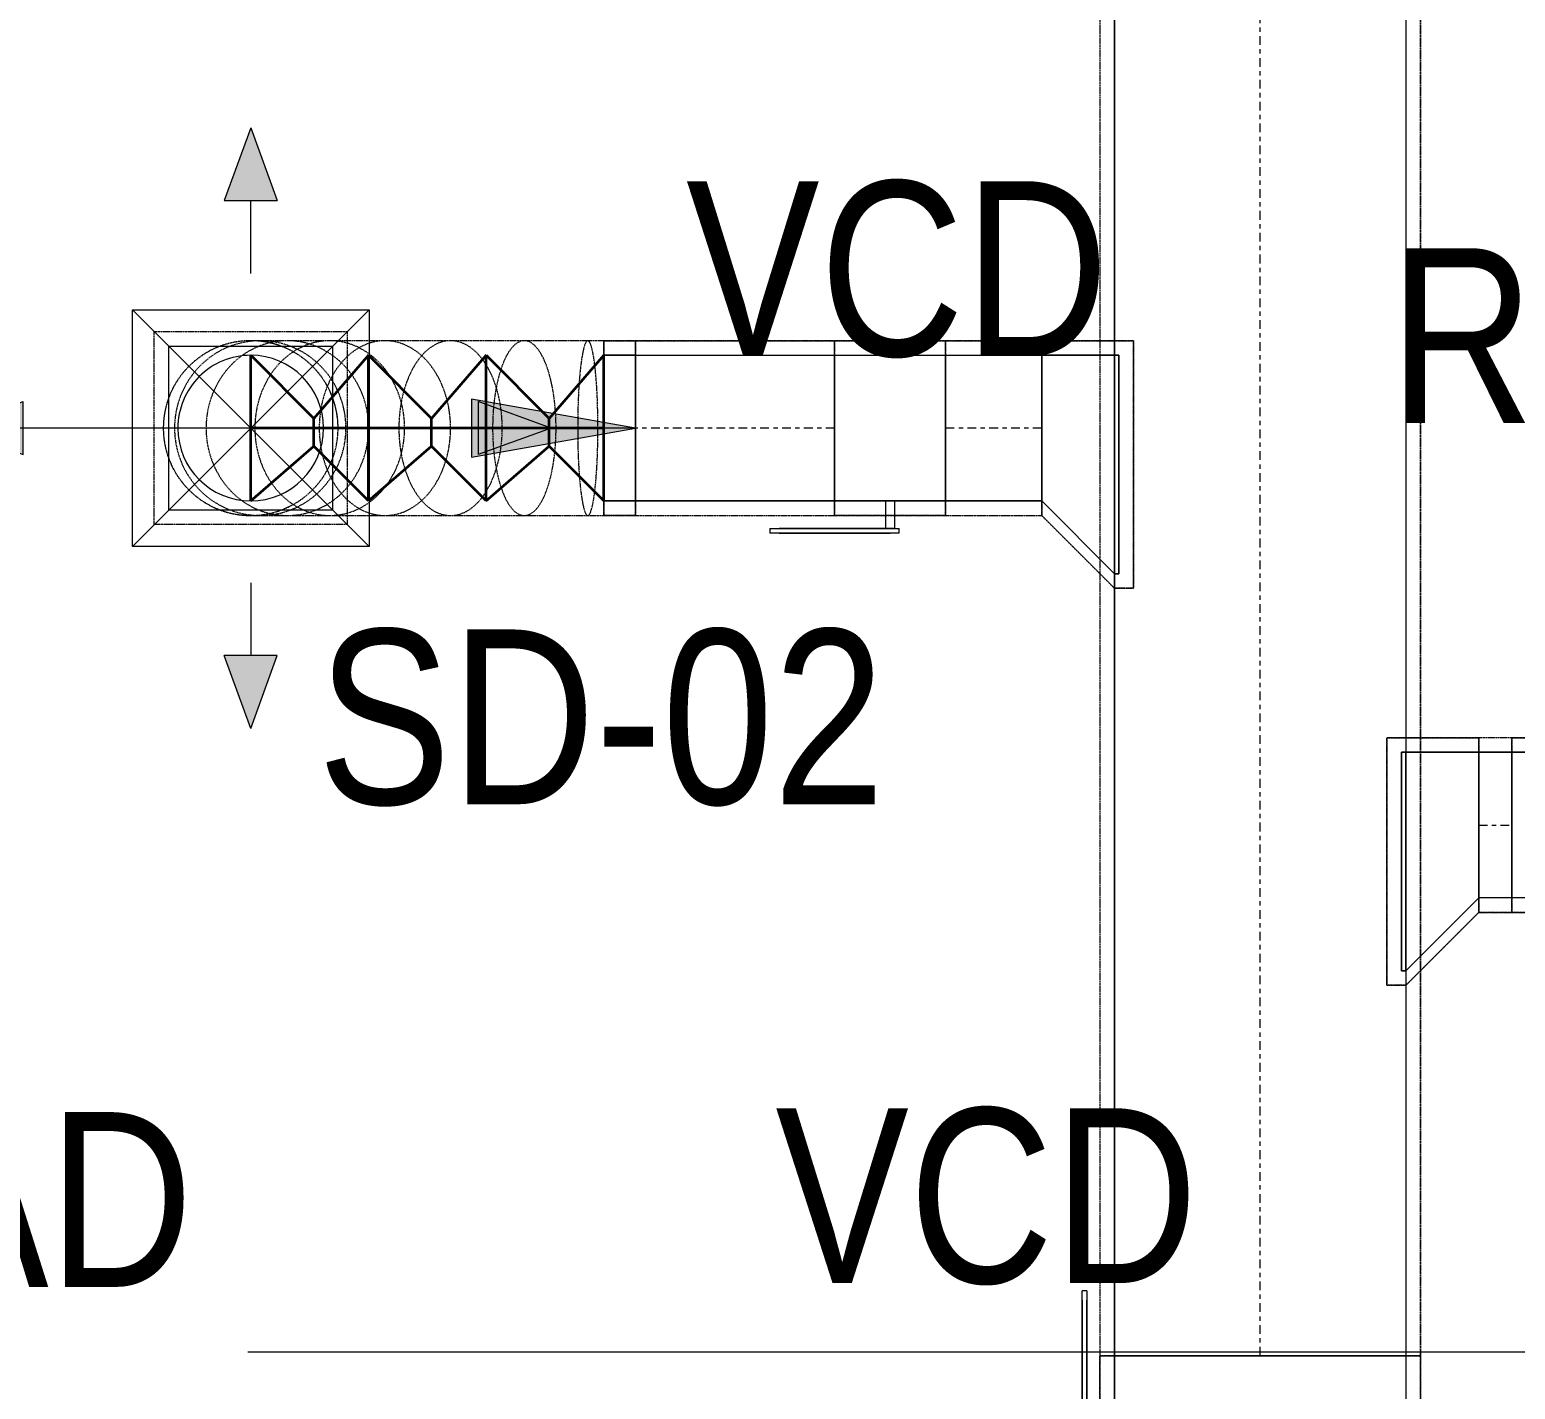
# Model space of a CAD drawing. Header units: inches. Extents: x -83664 to 20107, y -47222 to 19398.
# Drawn here: x -22907 to -20867, y -15362 to -13495 of the extents above; entities that cross this region are included whole.
import ezdxf

# ---------------------------------------------------------------- set-up
doc = ezdxf.new("R2010")
doc.units = ezdxf.units.IN
doc.header["$MEASUREMENT"] = 0
doc.linetypes.add('Center', pattern=[29.999999, 12, -6, 6, -6])
doc.linetypes.add('Hidden 0_50', pattern=[1.0584, 0.5292, -0.5292])
for name, color, linetype, lineweight in [('A-DETL-GENF', 7, 'Continuous', 9), ('G-ANNO-TEXT', 7, 'Continuous', 9), ('M-HVAC-CDFF', 7, 'Continuous', 9), ('M-HVAC-DUCT-CNTR', 7, 'Center', 9), ('M-HVAC-DUCT-IDEN', 7, 'Continuous', 18)]:
    doc.layers.add(name, color=color, linetype=linetype, lineweight=lineweight)
doc.layers.add('M-HVAC-DUCT', color=7, linetype='Continuous', lineweight=9, true_color=0xffe97f)
doc.layers.add('M-HVAC-DUCT-PATT', color=7, linetype='Continuous', lineweight=35, true_color=0x007f00)
doc.styles.add('Arial Narrow_21', font='ARIALN.TTF', dxfattribs={"height": 240})

# ---------------------------------------------------------------- blocks, each defined once
blk = doc.blocks.new('GCE-AT-Supply Air Rectangular Diffuser - 225x225-V55-FIRST FLOOR AC CONDITIONING LAYOUT - PART A')
at = {"layer": 'A-DETL-GENF', "true_color": 0xff7f00}
for points in [[(36.4, 312.5), (0, 412.5), (-36.4, 312.5)], [(-312.5, 36.4), (-412.5, 0), (-312.5, -36.4)], [(412.5, 0), (312.5, 36.4), (312.5, -36.4), (338.5, -26.9)], [(36.4, -312.5), (-36.4, -312.5), (0, -412.5)]]:
    blk.add_hatch(color=30, dxfattribs=at).paths.add_polyline_path(points)
at = {"layer": 'A-DETL-GENF', "color": 30, "true_color": 0xff7f00}
for p, q in [((0, 412.5), (-36.4, 312.5)), ((0, 412.5), (36.4, 312.5)), ((-36.4, 312.5), (36.4, 312.5)), ((0, 212.5), (0, 312.5)), ((-162.5, -162.5), (162.5, 162.5)), ((-162.5, 162.5), (162.5, -162.5)), ((-162.5, -162.5), (-162.5, 162.5)), ((-162.5, 162.5), (162.5, 162.5)), ((162.5, 162.5), (162.5, -162.5)), ((-412.5, 0), (-312.5, 36.4)), ((-312.5, -36.4), (-312.5, 36.4)), ((312.5, 36.4), (312.5, -36.4)), ((412.5, 0), (312.5, 36.4)), ((212.5, 0), (312.5, 0)), ((-412.5, 0), (-312.5, -36.4)), ((-212.5, 0), (-312.5, 0)), ((412.5, 0), (312.5, -36.4)), ((162.5, -162.5), (-162.5, -162.5)), ((0, -212.5), (0, -312.5)), ((36.4, -312.5), (-36.4, -312.5)), ((0, -412.5), (-36.4, -312.5)), ((0, -412.5), (36.4, -312.5))]:
    blk.add_line(p, q, dxfattribs=at)
blk = doc.blocks.new('M_Rec Tap - Beveled - Standard-7670352-FIRST FLOOR AC CONDITIONING LAYOUT - PART A')
at = {"layer": 'M-HVAC-DUCT', "color": 30, "true_color": 0xff7f00}
for p, q in [((0, 200), (-6.096, 200)), ((-6.096, -100), (-6.096, 200)), ((-6.096, 200), (-6.096, -100)), ((-6.096, 200), (0, 200)), ((100, 100), (0, 200)), ((100, 100), (0, 200)), ((100, 100), (100, -100)), ((100, -100), (100, 100)), ((-6.096, -100), (100, -100)), ((100, -100), (-6.096, -100))]:
    blk.add_line(p, q, dxfattribs=at)
blk = doc.blocks.new('M_Rec Tap - Beveled - Standard-7382275-FIRST FLOOR AC CONDITIONING LAYOUT - PART A')
at = {"layer": 'M-HVAC-DUCT', "color": 30, "true_color": 0xff7f00}
for p, q in [((100, 100), (-6.096, 100)), ((-6.096, 100), (100, 100)), ((-6.096, 100), (-6.096, -200)), ((-6.096, -200), (-6.096, 100)), ((100, 100), (100, -100)), ((100, -100), (100, 100)), ((0, -200), (100, -100)), ((0, -200), (100, -100)), ((-6.096, -200), (0, -200)), ((0, -200), (-6.096, -200))]:
    blk.add_line(p, q, dxfattribs=at)
blk = doc.blocks.new('M_Rec to Rnd Transition - Angle - 60 Degree-7670840-FIRST FLOOR AC CONDITIONING LAYOUT - PART A')
at = {"layer": 'M-HVAC-DUCT', "color": 30, "true_color": 0xff7f00}
for p, q in [((0, 100), (43.3, 100)), ((43.3, 100), (0, 100)), ((0, 100), (0, -100)), ((0, -100), (0, 100)), ((43.3, 0), (43.3, 100)), ((43.3, 0), (43.3, 100)), ((43.3, -100), (43.3, 0)), ((43.3, -100), (43.3, 0)), ((0, -100), (43.3, -100)), ((43.3, -100), (0, -100))]:
    blk.add_line(p, q, dxfattribs=at)
blk = doc.blocks.new('M_Rectangular to Round Transition - Angle - 45 Degree-7598641-FIRST FLOOR AC CONDITIONING LAYOUT - PART A')
at = {"layer": 'M-HVAC-DUCT', "color": 30, "true_color": 0xff7f00}
for p, q in [((98623.4, 55249.6), (98623.4, 55474.6)), ((98623.4, 55474.6), (98848.4, 55474.6)), ((98848.4, 55474.6), (98848.4, 55249.6)), ((98848.4, 55249.6), (98623.4, 55249.6))]:
    blk.add_line(p, q, dxfattribs=at)
for start, end in [(90, 180), (0, 90), (180, 270), (270, 0)]:
    blk.add_arc((98735.9, 55362.1), 100, start, end, dxfattribs=at)
blk = doc.blocks.new('TEMW-ME-DMP-Volume Control Damper - Standard-7399617-FIRST FLOOR AC CONDITIONING LAYOUT - PART A')
at = {"layer": 'M-HVAC-DUCT', "color": 30, "true_color": 0xff7f00}
for p, q in [((-165.1, 138.1), (-165.1, 144.4)), ((-152.4, 144.4), (-165.1, 144.4)), ((0, 144.4), (-152.4, 144.4)), ((-152.4, 144.4), (0, 144.4)), ((12.7, 144.4), (0, 144.4)), ((12.7, 144.4), (12.7, 138.1)), ((-165.1, 138.1), (-152.4, 138.1)), ((0, 138.1), (-152.4, 138.1)), ((-152.4, 138.1), (0, 138.1)), ((-6.3, 100), (-6.3, 138.1)), ((6.4, 138.1), (-6.3, 138.1)), ((6.4, 138.1), (-6.3, 138.1)), ((0, 138.1), (12.7, 138.1)), ((6.4, 138.1), (6.4, 100)), ((-76.2, 100), (-76.2, -100)), ((-76.2, -100), (-76.2, 100)), ((76.2, 100), (-76.2, 100)), ((-76.2, 100), (76.2, 100)), ((-76.2, 100), (76.2, 100)), ((-6.3, 100), (6.4, 100)), ((-6.3, 100), (6.4, 100)), ((76.2, 100), (76.2, -100)), ((76.2, -100), (76.2, 100)), ((-76.2, -100), (76.2, -100)), ((-76.2, -100), (76.2, -100)), ((-76.2, -100), (76.2, -100))]:
    blk.add_line(p, q, dxfattribs=at)
blk = doc.blocks.new('TEMW-ME-DMP-Volume Control Damper - Standard-V204-FIRST FLOOR AC CONDITIONING LAYOUT - PART A')
at = {"layer": 'M-HVAC-DUCT', "color": 30, "true_color": 0xff7f00}
for p, q in [((-165.1, 238.1), (-165.1, 244.45)), ((-152.4, 244.45), (-165.1, 244.45)), ((-165.1, 238.1), (-152.4, 238.1)), ((0, 244.45), (-152.4, 244.45)), ((-152.4, 244.45), (0, 244.45)), ((0, 238.1), (-152.4, 238.1)), ((-152.4, 238.1), (0, 238.1)), ((-6.35, 200), (-6.35, 238.1)), ((6.35, 238.1), (-6.35, 238.1)), ((6.35, 238.1), (-6.35, 238.1)), ((12.7, 244.45), (0, 244.45)), ((0, 238.1), (12.7, 238.1)), ((6.35, 238.1), (6.35, 200)), ((12.7, 244.45), (12.7, 238.1)), ((-76.2, 200), (-76.2, -200)), ((-76.2, -200), (-76.2, 200)), ((76.2, 200), (-76.2, 200)), ((-76.2, 200), (76.2, 200)), ((-76.2, 200), (76.2, 200)), ((-6.35, 200), (6.35, 200)), ((-6.35, 200), (6.35, 200)), ((76.2, 200), (76.2, -200)), ((76.2, -200), (76.2, 200)), ((-76.2, -200), (76.2, -200)), ((-76.2, -200), (76.2, -200)), ((-76.2, -200), (76.2, -200))]:
    blk.add_line(p, q, dxfattribs=at)
blk = doc.blocks.new('TEMW-SMBZ-HO-BM-HVAC-00002_rvt-1-FIRST FLOOR AC CONDITIONING LAYOUT - PART A')
at = {"layer": 'M-HVAC-DUCT', "color": 30, "linetype": 'Hidden 0_50', "true_color": 0xff7f00}
for p, q in [((130019.3, 87517.8), (130019.3, 83056.1)), ((130019.3, 87517.8), (130019.3, 83056.1)), ((130459.3, 83056.1), (130459.3, 87517.8)), ((130459.3, 87517.8), (130459.3, 83056.1)), ((128720.6, 84197.4), (128720.6, 84462.4)), ((128720.6, 84462.4), (128985.6, 84462.4)), ((128985.6, 84462.4), (128985.6, 84197.4)), ((128866.2, 84449.9), (128853.1, 84449.9)), ((128903.5, 84449.9), (128866.2, 84449.9)), ((128961.6, 84449.9), (128903.5, 84449.9)), ((129037.4, 84449.9), (128961.6, 84449.9)), ((129127.6, 84449.9), (129037.4, 84449.9)), ((129228.9, 84449.9), (129127.6, 84449.9)), ((129316, 84449.9), (129228.9, 84449.9)), ((129338.1, 84449.9), (129316, 84449.9)), ((129338.1, 84209.9), (129338.1, 84449.9)), ((129338.1, 84209.9), (129338.1, 84449.9)), ((129381.4, 84449.9), (129338.1, 84449.9)), ((129338.1, 84449.9), (129381.4, 84449.9)), ((129338.1, 84449.9), (129338.1, 84329.9)), ((129338.1, 84449.9), (129338.1, 84329.9)), ((129381.4, 84449.9), (129381.4, 84209.9)), ((129381.4, 84209.9), (129381.4, 84449.9)), ((129654.8, 84449.9), (129381.4, 84449.9)), ((129381.4, 84449.9), (129654.8, 84449.9)), ((129381.4, 84449.9), (129381.4, 84209.9)), ((129381.4, 84209.9), (129381.4, 84449.9)), ((129654.8, 84449.9), (129654.8, 84209.9)), ((129654.8, 84209.9), (129654.8, 84449.9)), ((129807.2, 84449.9), (129654.8, 84449.9)), ((129654.8, 84449.9), (129654.8, 84209.9)), ((129654.8, 84209.9), (129654.8, 84449.9)), ((129654.8, 84449.9), (129807.2, 84449.9)), ((129807.2, 84209.9), (129807.2, 84449.9)), ((129807.2, 84449.9), (129807.2, 84209.9)), ((129807.2, 84449.9), (129807.2, 84209.9)), ((129807.2, 84209.9), (129807.2, 84449.9)), ((129939.3, 84449.9), (129807.2, 84449.9)), ((129807.2, 84449.9), (129939.3, 84449.9)), ((129939.3, 84449.9), (130065.3, 84449.9)), ((129939.3, 84209.9), (129939.3, 84449.9)), ((129939.3, 84449.9), (129939.3, 84209.9)), ((130065.3, 84449.9), (129939.3, 84449.9)), ((129939.3, 84449.9), (129939.3, 84209.9)), ((129939.3, 84209.9), (129939.3, 84449.9)), ((130065.3, 84449.9), (130065.3, 84109.9)), ((130065.3, 84109.9), (130065.3, 84449.9)), ((129338.1, 84329.9), (129338.1, 84209.9)), ((129338.1, 84329.9), (129338.1, 84209.9)), ((128853.1, 84209.9), (128866.2, 84209.9)), ((128866.2, 84209.9), (128903.5, 84209.9)), ((128903.5, 84209.9), (128961.6, 84209.9)), ((128961.6, 84209.9), (129037.4, 84209.9)), ((129037.4, 84209.9), (129127.6, 84209.9)), ((129127.6, 84209.9), (129228.9, 84209.9)), ((129228.9, 84209.9), (129316, 84209.9)), ((129316, 84209.9), (129338.1, 84209.9)), ((129381.4, 84209.9), (129338.1, 84209.9)), ((129338.1, 84209.9), (129381.4, 84209.9)), ((129381.4, 84209.9), (129654.8, 84209.9)), ((129381.4, 84209.9), (129654.8, 84209.9)), ((129654.8, 84209.9), (129807.2, 84209.9)), ((129807.2, 84209.9), (129654.8, 84209.9)), ((129807.2, 84209.9), (129939.3, 84209.9)), ((129807.2, 84209.9), (129939.3, 84209.9)), ((130039.3, 84109.9), (129939.3, 84209.9)), ((129939.3, 84209.9), (130039.3, 84109.9)), ((128985.6, 84197.4), (128720.6, 84197.4)), ((130065.3, 84109.9), (130039.3, 84109.9)), ((130039.3, 84109.9), (130065.3, 84109.9)), ((130413.2, 83564.7), (130413.2, 83904.7)), ((130413.2, 83904.7), (130539.3, 83904.7)), ((130539.3, 83904.7), (130413.2, 83904.7)), ((130413.2, 83904.7), (130413.2, 83564.7)), ((130539.3, 83904.7), (130539.3, 83664.7)), ((130539.3, 83664.7), (130539.3, 83904.7)), ((130539.3, 83664.7), (130539.3, 83904.7)), ((130539.3, 83904.7), (130539.3, 83664.7)), ((130585, 83904.7), (130539.3, 83904.7)), ((130585, 83904.7), (130539.3, 83904.7)), ((130585, 83904.7), (130585, 83664.7)), ((130737.4, 83904.7), (130585, 83904.7)), ((130585, 83904.7), (130737.4, 83904.7)), ((130585, 83664.7), (130585, 83904.7)), ((130585, 83664.7), (130585, 83904.7)), ((130585, 83904.7), (130585, 83664.7)), ((130539.3, 83664.7), (130439.3, 83564.7)), ((130439.3, 83564.7), (130539.3, 83664.7)), ((130539.3, 83664.7), (130585, 83664.7)), ((130585, 83664.7), (130539.3, 83664.7)), ((130585, 83664.7), (130737.4, 83664.7)), ((130737.4, 83664.7), (130585, 83664.7)), ((130439.3, 83564.7), (130413.2, 83564.7)), ((130413.2, 83564.7), (130439.3, 83564.7)), ((130459.3, 83056.1), (130019.3, 83056.1)), ((130019.3, 83056.1), (130459.3, 83056.1)), ((130459.3, 83056.1), (130019.3, 83056.1)), ((130019.3, 83056.1), (130019.3, 82903.7)), ((130019.3, 82903.7), (130019.3, 83056.1)), ((130019.3, 83056.1), (130459.3, 83056.1)), ((130459.3, 82903.7), (130459.3, 83056.1)), ((130459.3, 83056.1), (130459.3, 82903.7))]:
    blk.add_line(p, q, dxfattribs=at)
at = {"layer": 'M-HVAC-DUCT', "color": 30, "true_color": 0xff7f00}
for p, q in [((130039.3, 83056.1), (130039.3, 87517.8)), ((130039.3, 87517.8), (130039.3, 83056.1)), ((130439.3, 87517.8), (130439.3, 83056.1)), ((130439.3, 87517.8), (130439.3, 83056.1)), ((129381.4, 84229.9), (129381.4, 84429.9)), ((129381.4, 84429.9), (129381.4, 84229.9)), ((129381.4, 84429.9), (129654.8, 84429.9)), ((129381.4, 84429.9), (129654.8, 84429.9)), ((129654.8, 84229.9), (129654.8, 84429.9)), ((129654.8, 84429.9), (129654.8, 84229.9)), ((129807.2, 84229.9), (129807.2, 84429.9)), ((129807.2, 84429.9), (129807.2, 84229.9)), ((129807.2, 84429.9), (129939.3, 84429.9)), ((129807.2, 84429.9), (129939.3, 84429.9)), ((129939.3, 84229.9), (129939.3, 84429.9)), ((129939.3, 84429.9), (129939.3, 84229.9)), ((130039.3, 84429.9), (130039.3, 84129.9)), ((130039.3, 84429.9), (130045.3, 84429.9)), ((130045.3, 84429.9), (130039.3, 84429.9)), ((130039.3, 84429.9), (130039.3, 84129.9)), ((130045.3, 84429.9), (130045.3, 84129.9)), ((130045.3, 84429.9), (130045.3, 84129.9)), ((129654.8, 84229.9), (129381.4, 84229.9)), ((129381.4, 84229.9), (129654.8, 84229.9)), ((129939.3, 84229.9), (129807.2, 84229.9)), ((129807.2, 84229.9), (129939.3, 84229.9)), ((130045.3, 84129.9), (130039.3, 84129.9)), ((130039.3, 84129.9), (130045.3, 84129.9)), ((130433.2, 83884.7), (130439.3, 83884.7)), ((130439.3, 83884.7), (130433.2, 83884.7)), ((130433.2, 83584.7), (130433.2, 83884.7)), ((130433.2, 83884.7), (130433.2, 83584.7)), ((130439.3, 83584.7), (130439.3, 83884.7)), ((130439.3, 83584.7), (130439.3, 83884.7)), ((130539.3, 83884.7), (130539.3, 83684.7)), ((130539.3, 83684.7), (130539.3, 83884.7)), ((130539.3, 83884.7), (130585, 83884.7)), ((130585, 83884.7), (130539.3, 83884.7)), ((130585, 83884.7), (130585, 83684.7)), ((130585, 83684.7), (130585, 83884.7)), ((130585, 83684.7), (130539.3, 83684.7)), ((130585, 83684.7), (130539.3, 83684.7)), ((130439.3, 83584.7), (130433.2, 83584.7)), ((130433.2, 83584.7), (130439.3, 83584.7)), ((130039.3, 83056.1), (130439.3, 83056.1)), ((130439.3, 83056.1), (130039.3, 83056.1))]:
    blk.add_line(p, q, dxfattribs=at)
at = {"layer": 'M-HVAC-DUCT', "color": 30, "linetype": 'Hidden 0_50', "true_color": 0xff7f00}
for start, end in [(90, 270), (90, 180), (270, 90), (0, 90), (180, 270), (270, 0)]:
    blk.add_arc((128853.1, 84329.9), 120, start, end, dxfattribs=at)
for points in [[(128853.1, 84449.9), (128842.6, 84449.9), (128821.7, 84447.1), (128792.4, 84435), (128767.3, 84415.7), (128748, 84390.5), (128735.9, 84361.3), (128731.7, 84329.9), (128735.9, 84298.4), (128748, 84269.2), (128767.3, 84244), (128792.4, 84224.7), (128821.7, 84212.6), (128842.6, 84209.9), (128853.1, 84209.9)], [(128866.2, 84449.9), (128856, 84449.9), (128835.4, 84447.1), (128806.7, 84435), (128782, 84415.7), (128763.1, 84390.5), (128751.2, 84361.3), (128747.2, 84329.9), (128751.2, 84298.4), (128763.1, 84269.2), (128782, 84244), (128806.7, 84224.7), (128835.4, 84212.6), (128856, 84209.9), (128866.2, 84209.9)], [(128903.5, 84449.9), (128893.7, 84449.9), (128874.3, 84447.1), (128847, 84435), (128823.6, 84415.7), (128805.7, 84390.5), (128794.4, 84361.3), (128790.5, 84329.9), (128794.4, 84298.4), (128805.7, 84269.2), (128823.6, 84244), (128847, 84224.7), (128874.3, 84212.6), (128893.7, 84209.9), (128903.5, 84209.9)], [(128853.1, 84209.9), (128863.6, 84209.9), (128884.5, 84212.6), (128913.8, 84224.7), (128938.9, 84244), (128958.2, 84269.2), (128970.3, 84298.4), (128974.5, 84329.9), (128970.3, 84361.3), (128958.2, 84390.5), (128938.9, 84415.7), (128913.8, 84435), (128884.5, 84447.1), (128863.6, 84449.9), (128853.1, 84449.9)], [(128961.6, 84449.9), (128952.6, 84449.9), (128934.7, 84447.1), (128909.6, 84435), (128888.1, 84415.7), (128871.6, 84390.5), (128861.2, 84361.3), (128857.6, 84329.9), (128861.2, 84298.4), (128871.6, 84269.2), (128888.1, 84244), (128909.6, 84224.7), (128934.7, 84212.6), (128952.6, 84209.9), (128961.6, 84209.9)], [(128866.2, 84209.9), (128876.5, 84209.9), (128897.1, 84212.6), (128925.8, 84224.7), (128950.4, 84244), (128969.4, 84269.2), (128981.2, 84298.4), (128985.3, 84329.9), (128981.2, 84361.3), (128969.4, 84390.5), (128950.4, 84415.7), (128925.8, 84435), (128897.1, 84447.1), (128876.5, 84449.9), (128866.2, 84449.9)], [(128903.5, 84209.9), (128913.3, 84209.9), (128932.7, 84212.6), (128960, 84224.7), (128983.4, 84244), (129001.3, 84269.2), (129012.6, 84298.4), (129016.5, 84329.9), (129012.6, 84361.3), (129001.3, 84390.5), (128983.4, 84415.7), (128960, 84435), (128932.7, 84447.1), (128913.3, 84449.9), (128903.5, 84449.9)], [(129037.4, 84449.9), (129029.5, 84449.9), (129013.8, 84447.1), (128991.8, 84435), (128972.9, 84415.7), (128958.4, 84390.5), (128949.3, 84361.3), (128946.2, 84329.9), (128949.3, 84298.4), (128958.4, 84269.2), (128972.9, 84244), (128991.8, 84224.7), (129013.8, 84212.6), (129029.5, 84209.9), (129037.4, 84209.9)], [(128961.6, 84209.9), (128970.6, 84209.9), (128988.5, 84212.6), (129013.6, 84224.7), (129035.2, 84244), (129051.7, 84269.2), (129062.1, 84298.4), (129065.6, 84329.9), (129062.1, 84361.3), (129051.7, 84390.5), (129035.2, 84415.7), (129013.6, 84435), (128988.5, 84447.1), (128970.6, 84449.9), (128961.6, 84449.9)], [(129037.4, 84209.9), (129045.3, 84209.9), (129061, 84212.6), (129083, 84224.7), (129101.9, 84244), (129116.4, 84269.2), (129125.5, 84298.4), (129128.6, 84329.9), (129125.5, 84361.3), (129116.4, 84390.5), (129101.9, 84415.7), (129083, 84435), (129061, 84447.1), (129045.3, 84449.9), (129037.4, 84449.9)], [(129127.6, 84449.9), (129121.3, 84449.9), (129109, 84447.1), (129091.6, 84435), (129076.8, 84415.7), (129065.4, 84390.5), (129058.2, 84361.3), (129055.8, 84329.9), (129058.2, 84298.4), (129065.4, 84269.2), (129076.8, 84244), (129091.6, 84224.7), (129109, 84212.6), (129121.3, 84209.9), (129127.6, 84209.9)], [(129127.6, 84209.9), (129133.8, 84209.9), (129146.1, 84212.6), (129163.5, 84224.7), (129178.3, 84244), (129189.7, 84269.2), (129196.9, 84298.4), (129199.3, 84329.9), (129196.9, 84361.3), (129189.7, 84390.5), (129178.3, 84415.7), (129163.5, 84435), (129146.1, 84447.1), (129133.8, 84449.9), (129127.6, 84449.9)], [(129228.9, 84449.9), (129225, 84449.9), (129217.5, 84447.1), (129206.8, 84435), (129197.7, 84415.7), (129190.7, 84390.5), (129186.3, 84361.3), (129184.8, 84329.9), (129186.3, 84298.4), (129190.7, 84269.2), (129197.7, 84244), (129206.8, 84224.7), (129217.5, 84212.6), (129225, 84209.9), (129228.9, 84209.9)], [(129228.9, 84209.9), (129232.7, 84209.9), (129240.3, 84212.6), (129250.9, 84224.7), (129260, 84244), (129267, 84269.2), (129271.4, 84298.4), (129272.9, 84329.9), (129271.4, 84361.3), (129267, 84390.5), (129260, 84415.7), (129250.9, 84435), (129240.3, 84447.1), (129232.7, 84449.9), (129228.9, 84449.9)], [(129316, 84449.9), (129314.8, 84449.9), (129312.4, 84447.1), (129309, 84435), (129306.1, 84415.7), (129303.8, 84390.5), (129302.4, 84361.3), (129302, 84329.9), (129302.4, 84298.4), (129303.8, 84269.2), (129306.1, 84244), (129309, 84224.7), (129312.4, 84212.6), (129314.8, 84209.9), (129316, 84209.9)], [(129316, 84209.9), (129317.2, 84209.9), (129319.6, 84212.6), (129323, 84224.7), (129325.9, 84244), (129328.2, 84269.2), (129329.6, 84298.4), (129330, 84329.9), (129329.6, 84361.3), (129328.2, 84390.5), (129325.9, 84415.7), (129323, 84435), (129319.6, 84447.1), (129317.2, 84449.9), (129316, 84449.9)]]:
    blk.add_open_spline(points, degree=3, dxfattribs=at)
at = {"layer": 'M-HVAC-DUCT-CNTR', "color": 30, "true_color": 0xff7f00}
for p, q in [((130239.3, 83056.1), (130239.3, 87517.8)), ((129654.8, 84329.9), (129381.4, 84329.9)), ((129939.3, 84329.9), (129807.2, 84329.9)), ((130539.3, 83784.7), (130585, 83784.7))]:
    blk.add_line(p, q, dxfattribs=at)
at = {"layer": 'M-HVAC-DUCT-CNTR', "color": 30, "linetype": 'Continuous', "lineweight": 35, "true_color": 0xff7f00}
blk.add_open_spline([(129338.1, 84329.9), (129076.5, 84329.9), (128853.1, 84329.9), (128853.1, 84329.9)], degree=3, dxfattribs=at)
at = {"layer": 'M-HVAC-DUCT-PATT', "color": 30, "true_color": 0xff7f00}
for p, q in [((128853.1, 84229.9), (128853.1, 84429.9)), ((128853.1, 84429.9), (128939.8, 84343.2)), ((129014.8, 84429.9), (128939.8, 84343.2)), ((129014.8, 84229.9), (129014.8, 84429.9)), ((129014.8, 84229.9), (129014.8, 84429.9)), ((129014.8, 84429.9), (129101.4, 84343.2)), ((129176.4, 84429.9), (129101.4, 84343.2)), ((129176.4, 84229.9), (129176.4, 84429.9)), ((129176.4, 84229.9), (129176.4, 84429.9)), ((129176.4, 84429.9), (129263.1, 84343.2)), ((129338.1, 84429.9), (129263.1, 84343.2)), ((129338.1, 84229.9), (129338.1, 84429.9)), ((129338.1, 84229.9), (129338.1, 84429.9)), ((128939.8, 84304.9), (128939.8, 84343.2)), ((129101.4, 84304.9), (129101.4, 84343.2)), ((129263.1, 84304.9), (129263.1, 84343.2)), ((128853.1, 84229.9), (128939.8, 84304.9)), ((129014.8, 84229.9), (128939.8, 84304.9)), ((129014.8, 84229.9), (129101.4, 84304.9)), ((129176.4, 84229.9), (129101.4, 84304.9)), ((129176.4, 84229.9), (129263.1, 84304.9)), ((129338.1, 84229.9), (129263.1, 84304.9))]:
    blk.add_line(p, q, dxfattribs=at)
at = {"layer": 'M-HVAC-CDFF', "color": 6, "linetype": 'Hidden 0_50', "lineweight": 9, "true_color": 0xff00ff}
blk.add_blockref('GCE-AT-Supply Air Rectangular Diffuser - 225x225-V55-FIRST FLOOR AC CONDITIONING LAYOUT - PART A', (128853.1, 84329.9), dxfattribs=at)
at = {"layer": 'M-HVAC-DUCT', "color": 6, "linetype": 'Hidden 0_50', "lineweight": 9, "true_color": 0xff00ff, "rotation": 180}
for name, p in [('M_Rectangular to Round Transition - Angle - 45 Degree-7598641-FIRST FLOOR AC CONDITIONING LAYOUT - PART A', (227589, 139692)), ('M_Rec to Rnd Transition - Angle - 60 Degree-7670840-FIRST FLOOR AC CONDITIONING LAYOUT - PART A', (129381.4, 84329.9))]:
    blk.add_blockref(name, p, dxfattribs=at)
at = {"layer": 'M-HVAC-DUCT', "color": 6, "linetype": 'Hidden 0_50', "lineweight": 9, "true_color": 0xff00ff, "extrusion": (0, 0, -1)}
for name, p, rotation in [('TEMW-ME-DMP-Volume Control Damper - Standard-7399617-FIRST FLOOR AC CONDITIONING LAYOUT - PART A', (-129731, 84329.9), 180), ('M_Rec Tap - Beveled - Standard-7670352-FIRST FLOOR AC CONDITIONING LAYOUT - PART A', (-130439.3, 83784.7), 180), ('TEMW-ME-DMP-Volume Control Damper - Standard-V204-FIRST FLOOR AC CONDITIONING LAYOUT - PART A', (-130239.3, 82979.9), 270)]:
    blk.add_blockref(name, p, dxfattribs=dict(at, rotation=rotation))
for name, p in [('M_Rec Tap - Beveled - Standard-7382275-FIRST FLOOR AC CONDITIONING LAYOUT - PART A', (-130039.3, 84329.9)), ('TEMW-ME-DMP-Volume Control Damper - Standard-7399617-FIRST FLOOR AC CONDITIONING LAYOUT - PART A', (-130661.2, 83784.7))]:
    blk.add_blockref(name, p, dxfattribs=at)
blk = doc.blocks.new('TEMW-SMBZ-HO-BM-HVAC-00002_rvt-2-FIRST FLOOR AC CONDITIONING LAYOUT - PART A')
at = {"layer": 'M-HVAC-DUCT', "color": 30, "linetype": 'Hidden 0_50', "true_color": 0xff7f00}
for p, q in [((130019.3, 87517.8), (130019.3, 83056.1)), ((130019.3, 87517.8), (130019.3, 83056.1)), ((130459.3, 83056.1), (130459.3, 87517.8)), ((130459.3, 87517.8), (130459.3, 83056.1)), ((128720.6, 84197.4), (128720.6, 84462.4)), ((128720.6, 84462.4), (128985.6, 84462.4)), ((128985.6, 84462.4), (128985.6, 84197.4)), ((128866.2, 84449.9), (128853.1, 84449.9)), ((128903.5, 84449.9), (128866.2, 84449.9)), ((128961.6, 84449.9), (128903.5, 84449.9)), ((129037.4, 84449.9), (128961.6, 84449.9)), ((129127.6, 84449.9), (129037.4, 84449.9)), ((129228.9, 84449.9), (129127.6, 84449.9)), ((129316, 84449.9), (129228.9, 84449.9)), ((129338.1, 84449.9), (129316, 84449.9)), ((129338.1, 84209.9), (129338.1, 84449.9)), ((129338.1, 84209.9), (129338.1, 84449.9)), ((129381.4, 84449.9), (129338.1, 84449.9)), ((129338.1, 84449.9), (129381.4, 84449.9)), ((129338.1, 84449.9), (129338.1, 84329.9)), ((129338.1, 84449.9), (129338.1, 84329.9)), ((129381.4, 84449.9), (129381.4, 84209.9)), ((129381.4, 84209.9), (129381.4, 84449.9)), ((129654.8, 84449.9), (129381.4, 84449.9)), ((129381.4, 84449.9), (129654.8, 84449.9)), ((129381.4, 84449.9), (129381.4, 84209.9)), ((129381.4, 84209.9), (129381.4, 84449.9)), ((129654.8, 84449.9), (129654.8, 84209.9)), ((129654.8, 84209.9), (129654.8, 84449.9)), ((129807.2, 84449.9), (129654.8, 84449.9)), ((129654.8, 84449.9), (129654.8, 84209.9)), ((129654.8, 84209.9), (129654.8, 84449.9)), ((129654.8, 84449.9), (129807.2, 84449.9)), ((129807.2, 84209.9), (129807.2, 84449.9)), ((129807.2, 84449.9), (129807.2, 84209.9)), ((129807.2, 84449.9), (129807.2, 84209.9)), ((129807.2, 84209.9), (129807.2, 84449.9)), ((129939.3, 84449.9), (129807.2, 84449.9)), ((129807.2, 84449.9), (129939.3, 84449.9)), ((129939.3, 84449.9), (130065.3, 84449.9)), ((129939.3, 84209.9), (129939.3, 84449.9)), ((129939.3, 84449.9), (129939.3, 84209.9)), ((130065.3, 84449.9), (129939.3, 84449.9)), ((129939.3, 84449.9), (129939.3, 84209.9)), ((129939.3, 84209.9), (129939.3, 84449.9)), ((130065.3, 84449.9), (130065.3, 84109.9)), ((130065.3, 84109.9), (130065.3, 84449.9)), ((129338.1, 84329.9), (129338.1, 84209.9)), ((129338.1, 84329.9), (129338.1, 84209.9)), ((128853.1, 84209.9), (128866.2, 84209.9)), ((128866.2, 84209.9), (128903.5, 84209.9)), ((128903.5, 84209.9), (128961.6, 84209.9)), ((128961.6, 84209.9), (129037.4, 84209.9)), ((129037.4, 84209.9), (129127.6, 84209.9)), ((129127.6, 84209.9), (129228.9, 84209.9)), ((129228.9, 84209.9), (129316, 84209.9)), ((129316, 84209.9), (129338.1, 84209.9)), ((129381.4, 84209.9), (129338.1, 84209.9)), ((129338.1, 84209.9), (129381.4, 84209.9)), ((129381.4, 84209.9), (129654.8, 84209.9)), ((129381.4, 84209.9), (129654.8, 84209.9)), ((129654.8, 84209.9), (129807.2, 84209.9)), ((129807.2, 84209.9), (129654.8, 84209.9)), ((129807.2, 84209.9), (129939.3, 84209.9)), ((129807.2, 84209.9), (129939.3, 84209.9)), ((130039.3, 84109.9), (129939.3, 84209.9)), ((129939.3, 84209.9), (130039.3, 84109.9)), ((128985.6, 84197.4), (128720.6, 84197.4)), ((130065.3, 84109.9), (130039.3, 84109.9)), ((130039.3, 84109.9), (130065.3, 84109.9)), ((130413.2, 83564.7), (130413.2, 83904.7)), ((130413.2, 83904.7), (130539.3, 83904.7)), ((130539.3, 83904.7), (130413.2, 83904.7)), ((130413.2, 83904.7), (130413.2, 83564.7)), ((130539.3, 83904.7), (130539.3, 83664.7)), ((130539.3, 83664.7), (130539.3, 83904.7)), ((130539.3, 83664.7), (130539.3, 83904.7)), ((130539.3, 83904.7), (130539.3, 83664.7)), ((130585, 83904.7), (130539.3, 83904.7)), ((130585, 83904.7), (130539.3, 83904.7)), ((130585, 83904.7), (130585, 83664.7)), ((130737.4, 83904.7), (130585, 83904.7)), ((130585, 83904.7), (130737.4, 83904.7)), ((130585, 83664.7), (130585, 83904.7)), ((130585, 83664.7), (130585, 83904.7)), ((130585, 83904.7), (130585, 83664.7)), ((130539.3, 83664.7), (130439.3, 83564.7)), ((130439.3, 83564.7), (130539.3, 83664.7)), ((130539.3, 83664.7), (130585, 83664.7)), ((130585, 83664.7), (130539.3, 83664.7)), ((130585, 83664.7), (130737.4, 83664.7)), ((130737.4, 83664.7), (130585, 83664.7)), ((130439.3, 83564.7), (130413.2, 83564.7)), ((130413.2, 83564.7), (130439.3, 83564.7)), ((130459.3, 83056.1), (130019.3, 83056.1)), ((130019.3, 83056.1), (130459.3, 83056.1)), ((130459.3, 83056.1), (130019.3, 83056.1)), ((130019.3, 83056.1), (130019.3, 82903.7)), ((130019.3, 82903.7), (130019.3, 83056.1)), ((130019.3, 83056.1), (130459.3, 83056.1)), ((130459.3, 82903.7), (130459.3, 83056.1)), ((130459.3, 83056.1), (130459.3, 82903.7))]:
    blk.add_line(p, q, dxfattribs=at)
at = {"layer": 'M-HVAC-DUCT', "color": 30, "true_color": 0xff7f00}
for p, q in [((130039.3, 83056.1), (130039.3, 87517.8)), ((130039.3, 87517.8), (130039.3, 83056.1)), ((130439.3, 87517.8), (130439.3, 83056.1)), ((130439.3, 87517.8), (130439.3, 83056.1)), ((129381.4, 84229.9), (129381.4, 84429.9)), ((129381.4, 84429.9), (129381.4, 84229.9)), ((129381.4, 84429.9), (129654.8, 84429.9)), ((129381.4, 84429.9), (129654.8, 84429.9)), ((129654.8, 84229.9), (129654.8, 84429.9)), ((129654.8, 84429.9), (129654.8, 84229.9)), ((129807.2, 84229.9), (129807.2, 84429.9)), ((129807.2, 84429.9), (129807.2, 84229.9)), ((129807.2, 84429.9), (129939.3, 84429.9)), ((129807.2, 84429.9), (129939.3, 84429.9)), ((129939.3, 84229.9), (129939.3, 84429.9)), ((129939.3, 84429.9), (129939.3, 84229.9)), ((130039.3, 84429.9), (130039.3, 84129.9)), ((130039.3, 84429.9), (130045.3, 84429.9)), ((130045.3, 84429.9), (130039.3, 84429.9)), ((130039.3, 84429.9), (130039.3, 84129.9)), ((130045.3, 84429.9), (130045.3, 84129.9)), ((130045.3, 84429.9), (130045.3, 84129.9)), ((129654.8, 84229.9), (129381.4, 84229.9)), ((129381.4, 84229.9), (129654.8, 84229.9)), ((129939.3, 84229.9), (129807.2, 84229.9)), ((129807.2, 84229.9), (129939.3, 84229.9)), ((130045.3, 84129.9), (130039.3, 84129.9)), ((130039.3, 84129.9), (130045.3, 84129.9)), ((130433.2, 83884.7), (130439.3, 83884.7)), ((130439.3, 83884.7), (130433.2, 83884.7)), ((130433.2, 83584.7), (130433.2, 83884.7)), ((130433.2, 83884.7), (130433.2, 83584.7)), ((130439.3, 83584.7), (130439.3, 83884.7)), ((130439.3, 83584.7), (130439.3, 83884.7)), ((130539.3, 83884.7), (130539.3, 83684.7)), ((130539.3, 83684.7), (130539.3, 83884.7)), ((130539.3, 83884.7), (130585, 83884.7)), ((130585, 83884.7), (130539.3, 83884.7)), ((130585, 83884.7), (130585, 83684.7)), ((130585, 83684.7), (130585, 83884.7)), ((130585, 83684.7), (130539.3, 83684.7)), ((130585, 83684.7), (130539.3, 83684.7)), ((130439.3, 83584.7), (130433.2, 83584.7)), ((130433.2, 83584.7), (130439.3, 83584.7)), ((130039.3, 83056.1), (130439.3, 83056.1)), ((130439.3, 83056.1), (130039.3, 83056.1))]:
    blk.add_line(p, q, dxfattribs=at)
at = {"layer": 'M-HVAC-DUCT', "color": 30, "linetype": 'Hidden 0_50', "true_color": 0xff7f00}
for start, end in [(90, 270), (90, 180), (270, 90), (0, 90), (180, 270), (270, 0)]:
    blk.add_arc((128853.1, 84329.9), 120, start, end, dxfattribs=at)
for points in [[(128853.1, 84449.9), (128842.6, 84449.9), (128821.7, 84447.1), (128792.4, 84435), (128767.3, 84415.7), (128748, 84390.5), (128735.9, 84361.3), (128731.7, 84329.9), (128735.9, 84298.4), (128748, 84269.2), (128767.3, 84244), (128792.4, 84224.7), (128821.7, 84212.6), (128842.6, 84209.9), (128853.1, 84209.9)], [(128866.2, 84449.9), (128856, 84449.9), (128835.4, 84447.1), (128806.7, 84435), (128782, 84415.7), (128763.1, 84390.5), (128751.2, 84361.3), (128747.2, 84329.9), (128751.2, 84298.4), (128763.1, 84269.2), (128782, 84244), (128806.7, 84224.7), (128835.4, 84212.6), (128856, 84209.9), (128866.2, 84209.9)], [(128903.5, 84449.9), (128893.7, 84449.9), (128874.3, 84447.1), (128847, 84435), (128823.6, 84415.7), (128805.7, 84390.5), (128794.4, 84361.3), (128790.5, 84329.9), (128794.4, 84298.4), (128805.7, 84269.2), (128823.6, 84244), (128847, 84224.7), (128874.3, 84212.6), (128893.7, 84209.9), (128903.5, 84209.9)], [(128853.1, 84209.9), (128863.6, 84209.9), (128884.5, 84212.6), (128913.8, 84224.7), (128938.9, 84244), (128958.2, 84269.2), (128970.3, 84298.4), (128974.5, 84329.9), (128970.3, 84361.3), (128958.2, 84390.5), (128938.9, 84415.7), (128913.8, 84435), (128884.5, 84447.1), (128863.6, 84449.9), (128853.1, 84449.9)], [(128961.6, 84449.9), (128952.6, 84449.9), (128934.7, 84447.1), (128909.6, 84435), (128888.1, 84415.7), (128871.6, 84390.5), (128861.2, 84361.3), (128857.6, 84329.9), (128861.2, 84298.4), (128871.6, 84269.2), (128888.1, 84244), (128909.6, 84224.7), (128934.7, 84212.6), (128952.6, 84209.9), (128961.6, 84209.9)], [(128866.2, 84209.9), (128876.5, 84209.9), (128897.1, 84212.6), (128925.8, 84224.7), (128950.4, 84244), (128969.4, 84269.2), (128981.2, 84298.4), (128985.3, 84329.9), (128981.2, 84361.3), (128969.4, 84390.5), (128950.4, 84415.7), (128925.8, 84435), (128897.1, 84447.1), (128876.5, 84449.9), (128866.2, 84449.9)], [(128903.5, 84209.9), (128913.3, 84209.9), (128932.7, 84212.6), (128960, 84224.7), (128983.4, 84244), (129001.3, 84269.2), (129012.6, 84298.4), (129016.5, 84329.9), (129012.6, 84361.3), (129001.3, 84390.5), (128983.4, 84415.7), (128960, 84435), (128932.7, 84447.1), (128913.3, 84449.9), (128903.5, 84449.9)], [(129037.4, 84449.9), (129029.5, 84449.9), (129013.8, 84447.1), (128991.8, 84435), (128972.9, 84415.7), (128958.4, 84390.5), (128949.3, 84361.3), (128946.2, 84329.9), (128949.3, 84298.4), (128958.4, 84269.2), (128972.9, 84244), (128991.8, 84224.7), (129013.8, 84212.6), (129029.5, 84209.9), (129037.4, 84209.9)], [(128961.6, 84209.9), (128970.6, 84209.9), (128988.5, 84212.6), (129013.6, 84224.7), (129035.2, 84244), (129051.7, 84269.2), (129062.1, 84298.4), (129065.6, 84329.9), (129062.1, 84361.3), (129051.7, 84390.5), (129035.2, 84415.7), (129013.6, 84435), (128988.5, 84447.1), (128970.6, 84449.9), (128961.6, 84449.9)], [(129037.4, 84209.9), (129045.3, 84209.9), (129061, 84212.6), (129083, 84224.7), (129101.9, 84244), (129116.4, 84269.2), (129125.5, 84298.4), (129128.6, 84329.9), (129125.5, 84361.3), (129116.4, 84390.5), (129101.9, 84415.7), (129083, 84435), (129061, 84447.1), (129045.3, 84449.9), (129037.4, 84449.9)], [(129127.6, 84449.9), (129121.3, 84449.9), (129109, 84447.1), (129091.6, 84435), (129076.8, 84415.7), (129065.4, 84390.5), (129058.2, 84361.3), (129055.8, 84329.9), (129058.2, 84298.4), (129065.4, 84269.2), (129076.8, 84244), (129091.6, 84224.7), (129109, 84212.6), (129121.3, 84209.9), (129127.6, 84209.9)], [(129127.6, 84209.9), (129133.8, 84209.9), (129146.1, 84212.6), (129163.5, 84224.7), (129178.3, 84244), (129189.7, 84269.2), (129196.9, 84298.4), (129199.3, 84329.9), (129196.9, 84361.3), (129189.7, 84390.5), (129178.3, 84415.7), (129163.5, 84435), (129146.1, 84447.1), (129133.8, 84449.9), (129127.6, 84449.9)], [(129228.9, 84449.9), (129225, 84449.9), (129217.5, 84447.1), (129206.8, 84435), (129197.7, 84415.7), (129190.7, 84390.5), (129186.3, 84361.3), (129184.8, 84329.9), (129186.3, 84298.4), (129190.7, 84269.2), (129197.7, 84244), (129206.8, 84224.7), (129217.5, 84212.6), (129225, 84209.9), (129228.9, 84209.9)], [(129228.9, 84209.9), (129232.7, 84209.9), (129240.3, 84212.6), (129250.9, 84224.7), (129260, 84244), (129267, 84269.2), (129271.4, 84298.4), (129272.9, 84329.9), (129271.4, 84361.3), (129267, 84390.5), (129260, 84415.7), (129250.9, 84435), (129240.3, 84447.1), (129232.7, 84449.9), (129228.9, 84449.9)], [(129316, 84449.9), (129314.8, 84449.9), (129312.4, 84447.1), (129309, 84435), (129306.1, 84415.7), (129303.8, 84390.5), (129302.4, 84361.3), (129302, 84329.9), (129302.4, 84298.4), (129303.8, 84269.2), (129306.1, 84244), (129309, 84224.7), (129312.4, 84212.6), (129314.8, 84209.9), (129316, 84209.9)], [(129316, 84209.9), (129317.2, 84209.9), (129319.6, 84212.6), (129323, 84224.7), (129325.9, 84244), (129328.2, 84269.2), (129329.6, 84298.4), (129330, 84329.9), (129329.6, 84361.3), (129328.2, 84390.5), (129325.9, 84415.7), (129323, 84435), (129319.6, 84447.1), (129317.2, 84449.9), (129316, 84449.9)]]:
    blk.add_open_spline(points, degree=3, dxfattribs=at)
at = {"layer": 'M-HVAC-DUCT-CNTR', "color": 30, "true_color": 0xff7f00}
for p, q in [((130239.3, 83056.1), (130239.3, 87517.8)), ((129654.8, 84329.9), (129381.4, 84329.9)), ((129939.3, 84329.9), (129807.2, 84329.9)), ((130539.3, 83784.7), (130585, 83784.7))]:
    blk.add_line(p, q, dxfattribs=at)
at = {"layer": 'M-HVAC-DUCT-CNTR', "color": 30, "linetype": 'Continuous', "lineweight": 35, "true_color": 0xff7f00}
blk.add_open_spline([(129338.1, 84329.9), (129076.5, 84329.9), (128853.1, 84329.9), (128853.1, 84329.9)], degree=3, dxfattribs=at)
at = {"layer": 'M-HVAC-DUCT-PATT', "color": 30, "true_color": 0xff7f00}
for p, q in [((128853.1, 84229.9), (128853.1, 84429.9)), ((128853.1, 84429.9), (128939.8, 84343.2)), ((129014.8, 84429.9), (128939.8, 84343.2)), ((129014.8, 84229.9), (129014.8, 84429.9)), ((129014.8, 84229.9), (129014.8, 84429.9)), ((129014.8, 84429.9), (129101.4, 84343.2)), ((129176.4, 84429.9), (129101.4, 84343.2)), ((129176.4, 84229.9), (129176.4, 84429.9)), ((129176.4, 84229.9), (129176.4, 84429.9)), ((129176.4, 84429.9), (129263.1, 84343.2)), ((129338.1, 84429.9), (129263.1, 84343.2)), ((129338.1, 84229.9), (129338.1, 84429.9)), ((129338.1, 84229.9), (129338.1, 84429.9)), ((128939.8, 84304.9), (128939.8, 84343.2)), ((129101.4, 84304.9), (129101.4, 84343.2)), ((129263.1, 84304.9), (129263.1, 84343.2)), ((128853.1, 84229.9), (128939.8, 84304.9)), ((129014.8, 84229.9), (128939.8, 84304.9)), ((129014.8, 84229.9), (129101.4, 84304.9)), ((129176.4, 84229.9), (129101.4, 84304.9)), ((129176.4, 84229.9), (129263.1, 84304.9)), ((129338.1, 84229.9), (129263.1, 84304.9))]:
    blk.add_line(p, q, dxfattribs=at)
at = {"layer": 'M-HVAC-CDFF', "color": 6, "linetype": 'Hidden 0_50', "lineweight": 9, "true_color": 0xff00ff}
blk.add_blockref('GCE-AT-Supply Air Rectangular Diffuser - 225x225-V55-FIRST FLOOR AC CONDITIONING LAYOUT - PART A', (128853.1, 84329.9), dxfattribs=at)
at = {"layer": 'M-HVAC-DUCT', "color": 6, "linetype": 'Hidden 0_50', "lineweight": 9, "true_color": 0xff00ff, "rotation": 180}
for name, p in [('M_Rectangular to Round Transition - Angle - 45 Degree-7598641-FIRST FLOOR AC CONDITIONING LAYOUT - PART A', (227589, 139692)), ('M_Rec to Rnd Transition - Angle - 60 Degree-7670840-FIRST FLOOR AC CONDITIONING LAYOUT - PART A', (129381.4, 84329.9))]:
    blk.add_blockref(name, p, dxfattribs=at)
at = {"layer": 'M-HVAC-DUCT', "color": 6, "linetype": 'Hidden 0_50', "lineweight": 9, "true_color": 0xff00ff, "extrusion": (0, 0, -1)}
for name, p, rotation in [('TEMW-ME-DMP-Volume Control Damper - Standard-7399617-FIRST FLOOR AC CONDITIONING LAYOUT - PART A', (-129731, 84329.9), 180), ('M_Rec Tap - Beveled - Standard-7670352-FIRST FLOOR AC CONDITIONING LAYOUT - PART A', (-130439.3, 83784.7), 180), ('TEMW-ME-DMP-Volume Control Damper - Standard-V204-FIRST FLOOR AC CONDITIONING LAYOUT - PART A', (-130239.3, 82979.9), 270)]:
    blk.add_blockref(name, p, dxfattribs=dict(at, rotation=rotation))
for name, p in [('M_Rec Tap - Beveled - Standard-7382275-FIRST FLOOR AC CONDITIONING LAYOUT - PART A', (-130039.3, 84329.9)), ('TEMW-ME-DMP-Volume Control Damper - Standard-7399617-FIRST FLOOR AC CONDITIONING LAYOUT - PART A', (-130661.2, 83784.7))]:
    blk.add_blockref(name, p, dxfattribs=at)

msp = doc.modelspace()

# ---------------------------------------------------------------- hatches: boundary and pattern name
at = {"layer": 'M-HVAC-DUCT-IDEN', "lineweight": 9}
msp.add_hatch(color=256, dxfattribs=at).paths.add_polyline_path([(-22075.3, -14042.4), (-22300.3, -14002.7), (-22300.3, -14082)])

# ---------------------------------------------------------------- linework, layer by layer
for p, q in [((-22075.3, -14042.4), (-22300.3, -14002.7)), ((-22300.3, -14002.7), (-22300.3, -14082)), ((-22075.3, -14042.4), (-23020.5, -14042.4)), ((-22300.3, -14082), (-22075.3, -14042.4)), ((-19293.7, -15311.2), (-22607.6, -15311.2))]:
    msp.add_line(p, q, dxfattribs=at)

# ---------------------------------------------------------------- block references
at = {"lineweight": 5}
for name in ['TEMW-SMBZ-HO-BM-HVAC-00002_rvt-1-FIRST FLOOR AC CONDITIONING LAYOUT - PART A', 'TEMW-SMBZ-HO-BM-HVAC-00002_rvt-2-FIRST FLOOR AC CONDITIONING LAYOUT - PART A']:
    msp.add_blockref(name, (-151456.7, -98372.2), dxfattribs=at)

# ---------------------------------------------------------------- texts
at = {"layer": 'G-ANNO-TEXT', "char_height": 240, "attachment_point": 1, "style": 'Arial Narrow_21'}
for s, insert, width in [('VCD', (-22005.7, -13703.2), 733.544), ('RD-02', (-21039.2, -13795.3), 1010.126), ('SD-02', (-22512, -14318.8), 986.076), ('VCD', (-21883.1, -14976.3), 733.544)]:
    msp.add_mtext(s, dxfattribs=dict(at, insert=insert, width=width))
at = {"layer": 'M-HVAC-DUCT-IDEN', "lineweight": 9, "insert": (-24394.1, -14981.6), "char_height": 240, "width": 2152.531, "attachment_point": 1, "style": 'Arial Narrow_21'}
msp.add_mtext('250x200 RAD', dxfattribs=at)

doc.saveas('drawing.dxf')
